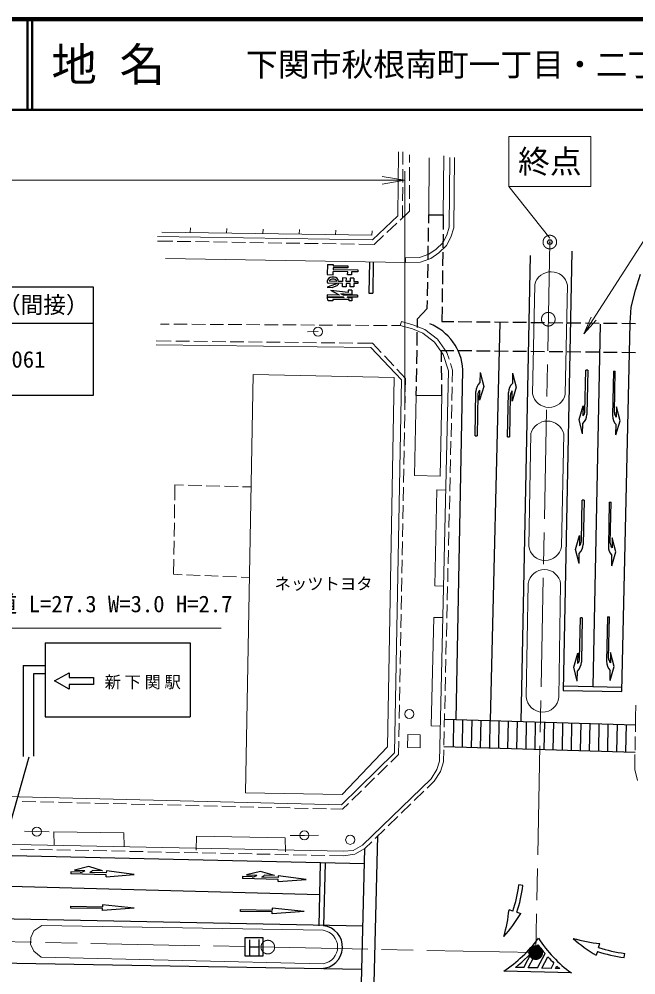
# Model space of a CAD drawing. Units: millimetres at full size, sheet at 1:1000; details may follow other scales. Extents: x 40000 to 680000, y 20000 to 380000.
# Drawn here: x 366815 to 434717, y 274723 to 380000 of the extents above; entities that cross this region are included whole.
import ezdxf
from ezdxf.enums import TextEntityAlignment as Align

# ---------------------------------------------------------------- set-up
doc = ezdxf.new("R2010")
doc.units = ezdxf.units.MM
doc.header["$LTSCALE"] = 1000
doc.header["$PDMODE"] = 32
doc.header["$PDSIZE"] = 500
doc.linetypes.add('CHAIN', pattern=[18.5, 12, -1.5, 3.5, -1.5])
for name, color, linetype, lineweight in [('M-BMK', 2, 'CHAIN', 13), ('M-BMK-SRVR', 3, 'Continuous', 25), ('M-STR-HTXT', 7, 'Continuous', 13), ('M-STR-STR3', 7, 'Continuous', 25), ('M-STR-STRC', 7, 'Continuous', 25), ('M-TTL', 2, 'Continuous', 140), ('M-TTL-LINE', 7, 'Continuous', 50), ('M-WORK', 1, 'Continuous', 13)]:
    doc.layers.add(name, color=color, linetype=linetype, lineweight=lineweight)
doc.layers.add('M-OTRS', color=6, linetype='Continuous')
doc.layers.add('M-TTL-TXT', color=7, linetype='Continuous')
doc.styles.add('ＭＳ ゴシック', font='')
doc.styles.get('ＭＳ ゴシック').set_extended_font_data('MS Gothic')

# ---------------------------------------------------------------- blocks, each defined once
blk = doc.blocks.new('open_arrow')
at = {"color": 0, "linetype": 'Continuous', "lineweight": -2}
blk.add_lwpolyline([(7.5, 1.25), (0, 0), (7.5, -1.25)], dxfattribs=at)

msp = doc.modelspace()

# ---------------------------------------------------------------- linework, layer by layer
at = {"layer": 'M-BMK'}
msp.add_lwpolyline([(425246, 355442), (423691, 277171), (299768, 279741)], dxfattribs=at)
for centre, radius in [((425246, 355442), 750), ((425077, 346943), 750), ((394198, 277782), 750), ((423691, 277171), 750), ((423691, 277171), 750), ((423691, 277171), 650), ((423691, 277171), 650), ((423691, 277171), 550), ((423691, 277171), 550), ((423691, 277171), 450), ((423691, 277171), 450), ((423691, 277171), 350), ((423691, 277171), 350), ((423691, 277171), 250), ((423691, 277171), 250), ((423691, 277171), 150), ((423691, 277171), 150), ((423691, 277171), 50)]:
    msp.add_circle(centre, radius, dxfattribs=at)
at = {"layer": 'M-BMK-SRVR'}
for p, q in [((356971, 350524), (374971, 350524)), ((374971, 350524), (374971, 346524)), ((356971, 346524), (374971, 346524)), ((374971, 346524), (374971, 338524)), ((374971, 338524), (356971, 338524))]:
    msp.add_line(p, q, dxfattribs=at)
at = {"layer": 'M-OTRS'}
msp.add_point((425246, 355442), dxfattribs=at)
at = {"layer": 'M-STR-HTXT'}
for p, q in [((409295, 336955), (409295, 363251)), ((227062, 362251), (409295, 362251)), ((425254, 355867), (420746, 361564))]:
    msp.add_line(p, q, dxfattribs=at)
msp.add_lwpolyline([(420746, 361564), (429746, 361564), (429746, 367064), (420746, 367064)], close=True, dxfattribs=at)
for points in [[(428976, 345322), (441000, 364000), (473000, 364000)], [(349186, 291286), (359075, 312905), (389075, 312905)]]:
    msp.add_lwpolyline(points, dxfattribs=at)
at = {"layer": 'M-STR-STR3'}
for p, q in [((411907, 357517), (411923, 358428)), ((411923, 358428), (413515, 358446)), ((413515, 358446), (413493, 356822)), ((411874, 355518), (411899, 357017)), ((413486, 356322), (413466, 354822)), ((411841, 353518), (411866, 355018)), ((413459, 354322), (413438, 352822)), ((411808, 351518), (411833, 353018)), ((413431, 352322), (413411, 350822)), ((411775, 349518), (411800, 351018)), ((413404, 350322), (413383, 348822)), ((411752, 348108), (411767, 349018)), ((410680, 347003), (411752, 348108)), ((413376, 348322), (413354, 346697)), ((410663, 346031), (410680, 347003)), ((413354, 346697), (414665, 346684)), ((415165, 346679), (416665, 346664)), ((417165, 346659), (418665, 346644)), ((419165, 346639), (420665, 346624)), ((421165, 346618), (422665, 346603)), ((423165, 346598), (424665, 346583)), ((425165, 346578), (426664, 346563)), ((427164, 346558), (428664, 346543)), ((429164, 346538), (430664, 346522)), ((431164, 346517), (432664, 346502)), ((433164, 346497), (434664, 346482)), ((410629, 344031), (410655, 345531)), ((410594, 342031), (410620, 343531)), ((413324, 343514), (414662, 343501)), ((413332, 342257), (413324, 343514)), ((415162, 343495), (416662, 343480)), ((417162, 343474), (418662, 343459)), ((419162, 343454), (420662, 343438)), ((421162, 343433), (422662, 343417)), ((423162, 343412), (424662, 343396)), ((425162, 343391), (426662, 343376)), ((427161, 343370), (428661, 343355)), ((429161, 343350), (430661, 343334)), ((431161, 343329), (432661, 343313)), ((433161, 343308), (434661, 343292)), ((410560, 340031), (410586, 341531)), ((413345, 340257), (413335, 341757)), ((410534, 338559), (410551, 339532)), ((413357, 338500), (413349, 339757)), ((413357, 338500), (410534, 338559))]:
    msp.add_line(p, q, dxfattribs=at)
at = {"layer": 'M-STR-STRC'}
for p, q in [((422076, 302645), (423111, 353965)), ((427649, 354458), (426730, 306054)), ((405375, 353272), (405333, 349821)), ((405812, 353265), (405770, 349814)), ((434662, 350150), (435233, 351924)), ((401661, 350805), (400727, 350459)), ((400735, 351124), (400734, 351019)), ((402412, 350893), (400838, 350912)), ((401785, 351111), (400945, 351121)), ((401508, 351359), (401228, 351363)), ((401511, 351569), (401231, 351573)), ((401779, 350625), (401311, 350452)), ((402415, 351103), (401995, 351108)), ((400717, 349619), (400714, 349409)), ((402082, 349602), (400717, 349619)), ((400727, 350459), (401311, 350452)), ((402082, 349602), (401143, 350104)), ((403030, 349871), (401143, 350104)), ((403016, 349661), (402238, 349757)), ((402538, 349597), (402238, 349757)), ((402726, 349594), (402538, 349597)), ((404077, 349578), (402726, 349594)), ((403447, 349655), (403016, 349661)), ((403033, 350151), (403030, 349871)), ((403453, 350145), (403033, 350151)), ((403453, 350145), (403447, 349655)), ((405333, 349821), (405770, 349814)), ((434210, 348257), (434662, 350150)), ((402618, 349316), (400713, 349339)), ((400849, 348987), (400713, 349339)), ((402484, 349387), (400714, 349409)), ((401339, 348981), (400849, 348987)), ((401341, 349121), (401339, 348981)), ((403161, 349099), (401341, 349121)), ((402618, 349316), (402484, 349387)), ((403074, 349310), (402940, 349382)), ((403443, 349305), (403074, 349310)), ((403159, 348959), (403161, 349099)), ((403439, 348956), (403159, 348959)), ((403443, 349305), (403439, 348956)), ((434076, 346501), (434210, 348257)), ((419751, 346596), (418683, 302742)), ((430019, 306483), (430824, 346381)), ((433167, 305932), (434076, 346501)), ((414929, 302849), (415678, 341383)), ((429109, 336791), (429200, 341330)), ((429410, 341326), (429200, 341330)), ((429410, 341326), (429312, 336447)), ((432242, 341217), (432144, 336338)), ((432242, 341217), (432452, 341213)), ((432360, 336673), (432452, 341213)), ((417575, 341090), (417553, 339970)), ((421149, 340998), (421127, 339878)), ((417019, 334099), (417114, 338978)), ((417317, 338634), (417229, 334095)), ((420593, 334007), (420688, 338887)), ((420891, 338543), (420803, 334003)), ((428849, 334336), (428872, 335456)), ((432521, 334210), (432543, 335330)), ((417019, 334099), (417229, 334095)), ((420593, 334007), (420803, 334003)), ((428726, 322488), (428817, 327027)), ((429027, 327023), (428817, 327027)), ((429027, 327023), (428929, 322143)), ((431784, 326803), (431686, 321924)), ((431784, 326803), (431994, 326799)), ((431902, 322260), (431994, 326799)), ((428466, 320032), (428489, 321152)), ((432063, 319796), (432085, 320916)), ((428519, 309521), (428610, 314061)), ((428820, 314056), (428610, 314061)), ((428820, 314056), (428722, 309177)), ((431592, 314155), (431493, 309276)), ((431592, 314155), (431802, 314151)), ((431710, 309612), (431802, 314151)), ((369695, 311308), (385647, 311308)), ((369695, 311308), (369695, 303143)), ((385647, 311308), (385647, 303143)), ((367256, 308811), (369695, 308811)), ((367256, 308811), (367256, 298767)), ((368436, 307921), (369695, 307921)), ((368436, 298808), (368436, 307921)), ((370706, 307096), (372319, 308010)), ((372319, 308010), (372319, 307473)), ((372319, 307473), (375007, 307473)), ((375007, 307473), (375007, 306720)), ((428259, 307066), (428282, 308186)), ((431870, 307148), (431893, 308268)), ((372319, 306183), (370706, 307096)), ((372319, 306720), (372319, 306183)), ((375007, 306720), (372319, 306720)), ((426740, 306545), (433177, 306423)), ((426730, 306054), (433167, 305932)), ((369695, 303143), (385647, 303143)), ((413644, 302886), (434677, 302284)), ((414630, 299832), (414684, 302856)), ((415629, 299803), (415684, 302828)), ((416629, 299775), (416684, 302799)), ((417629, 299746), (417683, 302771)), ((418628, 299717), (418683, 302742)), ((419628, 299689), (419683, 302713)), ((420628, 299660), (420682, 302685)), ((421627, 299632), (421682, 302656)), ((422627, 299603), (422682, 302627)), ((423626, 299574), (423681, 302599)), ((424626, 299546), (424681, 302570)), ((425626, 299517), (425681, 302542)), ((426625, 299489), (426680, 302513)), ((427625, 299460), (427680, 302484)), ((428625, 299431), (428679, 302456)), ((429624, 299403), (429679, 302427)), ((430624, 299374), (430679, 302399)), ((431624, 299346), (431678, 302370)), ((432623, 299317), (432678, 302341)), ((433623, 299288), (433678, 302313)), ((413589, 299862), (434623, 299260)), ((365419, 289890), (367923, 298726)), ((405737, 267592), (406302, 290031)), ((404837, 286957), (327074, 288704)), ((404350, 267617), (404880, 288654)), ((399973, 287017), (399797, 280136)), ((400491, 287011), (400334, 280130)), ((399884, 283536), (328798, 285488)), ((372496, 286073), (372490, 285863)), ((376409, 285749), (372490, 285863)), ((373536, 286043), (372496, 286073)), ((376415, 285959), (374613, 286011)), ((376001, 286181), (374881, 286214)), ((376402, 285539), (376409, 285749)), ((376421, 286169), (376415, 285959)), ((391424, 285554), (391418, 285344)), ((395336, 285229), (391418, 285344)), ((392463, 285523), (391424, 285554)), ((395342, 285439), (393541, 285492)), ((394928, 285661), (393809, 285694)), ((395348, 285649), (395342, 285439)), ((395330, 285019), (395336, 285229)), ((422279, 284581), (421832, 284636)), ((376003, 282445), (375999, 282235)), ((379497, 282069), (376003, 282445)), ((404664, 280086), (329041, 281594)), ((379497, 282069), (375992, 281815)), ((375992, 281815), (375995, 282025)), ((398179, 281696), (394674, 281443)), ((394674, 281443), (394678, 281653)), ((394685, 282073), (394681, 281863)), ((398179, 281696), (394685, 282073)), ((421180, 281755), (420751, 281891)), ((421609, 281620), (422038, 281484)), ((393673, 278821), (391673, 278814)), ((391673, 278814), (391679, 276814)), ((392219, 276901), (392214, 278600)), ((393205, 278615), (393211, 276910)), ((393679, 276821), (393673, 278821)), ((430612, 277740), (430748, 278169)), ((392216, 277816), (393208, 277819)), ((422366, 275524), (423269, 277214)), ((422869, 275510), (424112, 277837)), ((423875, 275483), (424720, 277065)), ((430477, 277311), (430341, 276882)), ((433437, 276640), (433493, 277087)), ((328972, 276665), (404545, 275371)), ((391679, 276814), (393679, 276821)), ((424378, 275469), (425036, 276702)), ((425384, 275442), (425690, 276016)), ((427613, 274931), (420164, 275133)), ((422366, 275524), (421469, 275548)), ((423875, 275483), (422869, 275510)), ((425384, 275442), (424378, 275469)), ((425886, 275428), (426028, 275693)), ((426334, 275416), (425886, 275428))]:
    msp.add_line(p, q, dxfattribs=at)
for points in [[(400758, 352979), (400744, 351859), (401374, 351851), (401378, 352201)], [(400758, 352979), (401388, 352971), (401386, 352831)], [(401386, 352831), (402996, 352811), (402993, 352601), (401384, 352621)], [(404108, 352168), (403408, 352176), (403404, 351826), (402984, 351831), (402988, 352181), (401378, 352201)], [(401384, 352621), (401381, 352411), (404111, 352378), (404108, 352168)], [(403248, 350498), (403252, 350883), (402832, 350888), (402828, 350503), (402408, 350508), (402412, 350893)], [(403680, 351473), (403260, 351478), (403255, 351093), (402835, 351098), (402840, 351483), (402420, 351488), (402415, 351103)], [(403680, 351473), (403675, 351088), (404095, 351083), (404092, 350873), (403672, 350878), (403668, 350493), (403248, 350498)], [(404077, 349578), (404074, 349368), (402940, 349382)], [(417575, 341090), (417965, 339542), (417515, 338010), (417537, 339130)], [(421149, 340998), (421539, 339450), (421089, 337919), (421111, 339038)], [(428849, 334336), (428460, 335884), (428911, 337415), (428888, 336295)], [(432521, 334210), (432972, 335741), (432583, 337289), (432560, 336169)], [(428466, 320032), (428077, 321581), (428528, 323112), (428506, 321992)], [(432063, 319796), (432514, 321328), (432125, 322876), (432102, 321756)], [(428259, 307066), (427870, 308614), (428321, 310146), (428298, 309026)], [(431870, 307148), (432321, 308679), (431933, 310228), (431910, 309108)], [(376001, 286181), (374474, 286646), (372922, 286271), (374042, 286238)], [(376402, 285539), (379490, 285764), (376421, 286169)], [(394928, 285661), (393401, 286126), (391850, 285751), (392969, 285719)], [(395330, 285019), (398418, 285244), (395348, 285649)], [(375995, 282025), (372496, 282087), (372500, 282297), (375999, 282235)], [(394678, 281653), (391178, 281715), (391182, 281925), (394681, 281863)]]:
    msp.add_lwpolyline(points, dxfattribs=at)
for centre, radius, start, end in [((400839, 351017), 105, 179.29953, 269.29953), ((401223, 351083), 490, 89.15319, 175.20367), ((401279, 351016), 350, 98.3781, 162.59281), ((401449, 351014), 350, 16.00625, 80.22096), ((401506, 351079), 490, 3.39538, 89.44586), ((401601, 351007), 211, 286.49793, 329.64259), ((401548, 351026), 463, 299.99463, 343.97836), ((409795, 340993), 5896, 3.79321, 67.77377), ((418514, 338951), 1400, 133.31434, 178.88735), ((418017, 338621), 700, 133.31434, 178.88736), ((422087, 338860), 1400, 133.31434, 178.88735), ((421591, 338529), 700, 133.31434, 178.88736), ((427912, 336475), 1400, 313.27252, 358.84553), ((428409, 336805), 700, 313.27252, 358.84553), ((433543, 336309), 1400, 178.8455, 224.41851), ((433060, 336659), 700, 178.84549, 224.41851), ((428026, 322502), 700, 313.27252, 358.84553), ((432602, 322246), 700, 178.84549, 224.41851), ((427529, 322172), 1400, 313.27252, 358.84553), ((433085, 321896), 1400, 178.8455, 224.41851), ((427819, 309536), 700, 313.27252, 358.84553), ((432410, 309598), 700, 178.84549, 224.41851), ((427322, 309205), 1400, 313.27252, 358.84553), ((432893, 309248), 1400, 178.8455, 224.41851), ((373556, 286743), 700, 268.32576, 313.89877), ((373911, 287223), 1400, 268.32577, 268.32579), ((373911, 287223), 1400, 300.11411, 313.89877), ((392484, 286223), 700, 268.32576, 313.89877), ((392838, 286703), 1400, 268.32577, 268.32579), ((392838, 286703), 1400, 300.11411, 313.89877), ((406948, 286494), 15000, 341.58634, 352.88781), ((407389, 286394), 15000, 341.4426, 353.05751), ((405817, 283296), 15000, 343.17145, 354.62475), ((409094, 289064), 15000, 317.62162, 329.64977), ((400067, 277793), 2353, 270.7383, 83.46823), ((411924, 287667), 15000, 303.32446, 323.55432), ((411908, 287685), 15450, 308.22951, 321.32659), ((436538, 287017), 15450, 215.56657, 220.10066), ((436523, 286998), 15000, 213.33169, 233.55845), ((437924, 289824), 15000, 227.60332, 239.63147), ((432158, 293103), 15000, 253.15315, 264.60645), ((435255, 291530), 15000, 251.42431, 263.03921), ((435355, 291971), 15000, 251.56804, 262.86951), ((436538, 287017), 15450, 221.88693, 225.40162), ((436538, 287017), 15450, 227.13443, 228.66365)]:
    msp.add_arc(centre, radius, start, end, dxfattribs=at)
at = {"layer": 'M-TTL'}
msp.add_line((680000, 380000), (40000, 380000), dxfattribs=at)
at = {"layer": 'M-TTL-LINE'}
for p, q in [((367750, 380000), (367750, 370000)), ((368250, 380000), (368250, 370000)), ((40000, 370000), (680000, 370000))]:
    msp.add_line(p, q, dxfattribs=at)
at = {"layer": 'M-WORK'}
for p, q in [((408524, 358325), (408567, 365371)), ((409058, 363988), (409067, 365368)), ((409799, 364192), (409798, 365040)), ((411961, 364713), (411923, 358428)), ((413515, 358446), (413573, 364925)), ((414159, 357074), (414252, 364755)), ((414659, 356997), (414752, 364749)), ((409046, 361988), (409055, 363488)), ((409800, 362192), (409799, 363692)), ((409034, 359988), (409043, 361488)), ((409802, 360192), (409801, 361692)), ((409023, 358108), (409031, 359488)), ((409803, 358844), (409803, 359692)), ((405719, 355681), (408524, 358325)), ((408768, 357868), (409803, 358844)), ((385661, 356501), (385669, 357001)), ((389661, 356439), (389668, 356939)), ((407313, 356497), (408405, 357525)), ((413891, 356189), (414159, 357074)), ((414357, 356000), (414659, 356997)), ((382056, 356052), (405719, 355681)), ((405659, 356190), (382520, 356550)), ((393660, 356376), (393668, 356876)), ((397660, 356314), (397668, 356814)), ((401659, 356252), (401667, 356752)), ((405659, 356190), (405667, 356690)), ((405914, 355178), (406949, 356154)), ((413463, 355360), (413891, 356189)), ((413869, 355056), (414357, 356000)), ((382048, 355552), (383732, 355526)), ((384232, 355518), (385732, 355495)), ((386232, 355487), (387732, 355463)), ((388232, 355455), (389732, 355432)), ((390232, 355424), (391731, 355400)), ((392231, 355393), (393731, 355369)), ((394231, 355361), (395731, 355338)), ((396231, 355330), (397731, 355306)), ((398231, 355298), (399730, 355275)), ((400230, 355267), (401730, 355244)), ((402230, 355236), (403730, 355212)), ((404230, 355204), (405914, 355178)), ((412718, 354645), (413463, 355360)), ((413035, 354257), (413869, 355056)), ((409355, 353709), (410905, 353739)), ((410905, 353739), (411919, 354093)), ((411919, 354093), (412718, 354645)), ((412148, 353643), (413035, 354257)), ((382931, 353627), (409365, 353209)), ((409355, 353709), (409365, 353209)), ((409365, 353209), (410994, 353241)), ((410994, 353241), (412148, 353643)), ((423577, 350747), (423339, 338714)), ((427188, 350711), (426949, 338678)), ((383331, 346403), (382383, 346408)), ((385331, 346390), (383831, 346399)), ((387331, 346378), (385831, 346387)), ((389331, 346366), (387831, 346375)), ((391331, 346353), (389831, 346362)), ((408778, 346246), (408896, 346680)), ((410279, 346305), (408896, 346680)), ((393331, 346341), (391831, 346350)), ((395331, 346329), (393831, 346338)), ((397331, 346316), (395831, 346326)), ((399331, 346304), (397831, 346313)), ((399731, 345575), (398556, 345571)), ((401331, 346292), (399831, 346301)), ((403331, 346279), (401831, 346289)), ((405331, 346267), (403831, 346276)), ((407330, 346255), (405831, 346264)), ((408778, 346246), (407830, 346252)), ((410134, 345879), (408778, 346246)), ((411250, 345418), (410134, 345879)), ((411477, 345811), (410279, 346305)), ((412541, 344427), (411250, 345418)), ((412869, 344742), (411477, 345811)), ((383557, 344538), (381891, 344557)), ((385557, 344516), (384057, 344533)), ((387557, 344493), (386057, 344510)), ((389557, 344471), (388057, 344488)), ((391557, 344448), (390057, 344465)), ((393556, 344426), (392057, 344443)), ((395556, 344404), (394056, 344420)), ((397556, 344381), (396056, 344398)), ((399556, 344359), (398056, 344375)), ((401556, 344336), (400056, 344353)), ((403556, 344314), (402056, 344331)), ((405722, 344289), (404056, 344308)), ((406684, 343268), (405722, 344289)), ((413502, 343076), (412541, 344427)), ((413908, 343280), (412869, 344742)), ((405526, 343841), (381886, 344107)), ((408906, 340252), (405526, 343841)), ((414147, 342542), (413908, 343280)), ((408055, 341812), (407026, 342904)), ((414088, 341263), (413502, 343076)), ((409359, 340427), (408397, 341448)), ((413085, 298260), (414088, 341263)), ((414540, 341328), (414301, 342066)), ((414509, 340003), (414540, 341328)), ((391726, 294786), (392597, 340841)), ((392597, 340841), (408110, 340535)), ((408110, 340535), (407358, 299835)), ((408147, 299182), (408906, 340252)), ((409332, 338954), (409359, 340427)), ((414463, 338004), (414498, 339504)), ((409295, 336955), (409323, 338455)), ((410534, 338559), (410348, 329719)), ((413171, 329660), (413357, 338500)), ((414416, 336005), (414451, 337504)), ((409258, 334955), (409286, 336455)), ((414369, 334005), (414404, 335505)), ((409221, 332956), (409249, 334455)), ((423168, 334345), (422922, 321951)), ((426773, 334309), (426527, 321915)), ((414323, 332006), (414358, 333505)), ((409184, 330956), (409212, 332456)), ((414276, 330006), (414311, 331506)), ((409147, 328956), (409175, 330456)), ((410348, 329719), (413171, 329660)), ((383947, 327019), (383973, 328695)), ((383973, 328695), (384919, 328669)), ((385419, 328655), (386918, 328614)), ((387418, 328601), (388918, 328560)), ((389418, 328546), (390917, 328505)), ((391417, 328492), (392363, 328466)), ((414229, 328007), (414264, 329506)), ((409110, 326957), (409138, 328456)), ((412581, 317577), (412809, 328134)), ((412809, 328134), (413782, 328109)), ((414183, 326007), (414218, 327507)), ((383916, 325019), (383939, 326519)), ((409073, 324957), (409101, 326457)), ((414136, 324008), (414171, 325507)), ((383885, 323020), (383908, 324519)), ((409036, 322957), (409064, 324457)), ((414089, 322008), (414124, 323508)), ((383854, 321020), (383877, 322520)), ((408999, 320958), (409027, 322457)), ((414043, 320009), (414078, 321509)), ((383820, 318844), (383846, 320520)), ((408962, 318958), (408990, 320458)), ((413996, 318009), (414031, 319509)), ((384750, 318806), (383820, 318844)), ((386749, 318724), (385250, 318786)), ((388747, 318642), (387248, 318703)), ((390745, 318559), (389246, 318621)), ((392175, 318501), (391245, 318539)), ((408925, 316958), (408953, 318458)), ((413535, 317527), (412581, 317577)), ((413950, 316010), (413985, 317510)), ((422861, 317817), (422651, 305332)), ((426435, 317783), (426225, 305298)), ((408889, 314959), (408916, 316458)), ((413903, 314011), (413938, 315510)), ((408852, 312959), (408879, 314459)), ((412162, 302163), (412464, 314081)), ((412464, 314081), (413454, 314071)), ((413856, 312011), (413891, 313511)), ((408815, 310959), (408842, 312459)), ((413810, 310012), (413845, 311511)), ((408778, 308960), (408805, 310459)), ((413763, 308012), (413798, 309512)), ((408741, 306960), (408768, 308460)), ((413716, 306013), (413751, 307512)), ((408704, 304960), (408732, 306460)), ((413670, 304013), (413705, 305513)), ((408667, 302961), (408695, 304460)), ((434692, 303106), (434713, 304430)), ((413623, 302014), (413658, 303513)), ((408630, 300961), (408658, 302461)), ((413176, 302126), (412162, 302163)), ((434663, 301481), (434692, 303106)), ((409587, 299753), (409620, 301201)), ((409620, 301201), (410983, 301170)), ((410983, 301170), (410950, 299723)), ((413577, 300014), (413612, 301514)), ((408593, 298989), (408621, 300461)), ((434627, 299481), (434654, 300981)), ((402290, 293468), (408147, 299182)), ((407358, 299835), (402375, 294590)), ((407740, 298156), (408593, 298989)), ((410950, 299723), (409587, 299753)), ((413534, 298190), (413565, 299514)), ((412810, 297330), (413085, 298260)), ((413223, 297140), (413534, 298190)), ((434588, 297356), (434618, 298981)), ((406309, 296760), (407382, 297807)), ((412163, 296332), (412810, 297330)), ((412513, 296044), (413223, 297140)), ((434908, 296149), (434588, 297356)), ((404605, 289013), (412163, 296332)), ((404877, 295363), (405951, 296411)), ((411750, 295305), (412513, 296044)), ((402375, 294590), (391726, 294786)), ((403445, 293967), (404519, 295014)), ((410313, 293914), (411390, 294958)), ((368654, 293801), (367154, 293838)), ((370653, 293751), (369153, 293789)), ((372652, 293702), (371153, 293739)), ((374652, 293652), (373152, 293689)), ((376651, 293603), (375152, 293640)), ((378651, 293553), (377151, 293590)), ((380650, 293504), (379150, 293541)), ((382649, 293454), (381150, 293491)), ((384649, 293405), (383149, 293442)), ((386648, 293355), (385149, 293392)), ((388647, 293306), (387148, 293343)), ((390647, 293256), (389147, 293293)), ((392646, 293207), (391147, 293244)), ((394646, 293157), (393146, 293194)), ((396645, 293108), (395145, 293145)), ((398644, 293058), (397145, 293095)), ((400644, 293008), (399144, 293046)), ((402418, 292965), (401144, 292996)), ((402418, 292965), (403088, 293617)), ((408876, 292523), (409954, 293566)), ((407439, 291132), (408517, 292175)), ((406002, 289740), (407080, 290784)), ((402524, 288335), (326950, 289914)), ((367418, 290550), (368764, 290503)), ((368764, 290503), (370126, 290485)), ((386323, 288445), (386344, 290012)), ((386344, 290012), (396119, 289823)), ((396119, 289823), (396126, 288266)), ((398222, 290094), (396665, 290088)), ((398222, 290094), (399780, 290099)), ((368476, 288546), (366976, 288577)), ((370475, 288504), (368976, 288536)), ((372475, 288463), (370975, 288494)), ((403607, 288417), (404605, 289013)), ((403791, 288003), (404880, 288654)), ((404880, 288654), (405643, 289393)), ((374474, 288421), (372975, 288452)), ((376474, 288379), (374974, 288410)), ((378474, 288337), (376974, 288369)), ((380473, 288296), (378973, 288327)), ((382473, 288254), (380973, 288285)), ((384472, 288212), (382973, 288243)), ((386472, 288170), (384972, 288202)), ((388471, 288129), (386972, 288160)), ((390471, 288087), (388971, 288118)), ((392470, 288045), (390971, 288076)), ((394470, 288003), (392970, 288035)), ((396470, 287962), (394970, 287993)), ((398469, 287920), (396970, 287951)), ((400469, 287878), (398969, 287909)), ((402514, 287835), (400969, 287868)), ((402514, 287835), (403791, 288003)), ((402524, 288335), (403607, 288417)), ((400290, 279634), (369316, 280152)), ((400286, 275958), (369258, 276673))]:
    msp.add_line(p, q, dxfattribs=at)
for points in [[(402290, 293468), (323899, 295410), (324278, 326079)], [(378370, 288840), (378344, 290368), (370639, 290489), (370666, 289001)], [(369316, 280152), (368431, 279586), (368101, 278852), (368068, 278102), (368442, 277319), (369258, 276673)]]:
    msp.add_lwpolyline(points, dxfattribs=at)
for centre in [(399731, 345575), (409774, 303454), (368764, 290503), (398222, 290094), (403265, 289603)]:
    msp.add_circle(centre, 500, dxfattribs=at)
for centre, radius, start, end in [((425379, 350319), 1852, 12.23183, 166.61077), ((425148, 339081), 1846, 191.46537, 347.37723), ((424966, 333871), 1859, 13.61499, 165.24071), ((424727, 322178), 1819, 187.16468, 351.69102), ((424646, 317570), 1802, 6.80475, 172.09299), ((424439, 305458), 1793, 184.02752, 354.87022), ((400024, 277796), 1857, 278.12498, 81.74492)]:
    msp.add_arc(centre, radius, start, end, dxfattribs=at)

# ---------------------------------------------------------------- block references
at = {"layer": 'M-STR-HTXT'}
for p, xscale, yscale, rotation in [((409295, 362251), 333, 333, 180), ((428976, 345322), 267, 267, 57.2)]:
    msp.add_blockref('open_arrow', p, dxfattribs=dict(at, xscale=xscale, yscale=yscale, rotation=rotation))

# ---------------------------------------------------------------- texts
at = {"layer": 'M-BMK-SRVR', "style": 'ＭＳ ゴシック'}
for s, p in [('標高（間接）', (366971, 348524)), ('10.061', (365971, 342524))]:
    msp.add_text(s, height=1833, dxfattribs=at).set_placement(p, align=Align.MIDDLE_CENTER)
at = {"layer": 'M-STR-HTXT', "style": 'ＭＳ ゴシック'}
for s, height, p in [('終点', 2566, (425246, 364314)), ('地下道 L=27.3 W=3.0 H=2.7', 1833, (374713, 315582))]:
    msp.add_text(s, height=height, dxfattribs=at).set_placement(p, align=Align.MIDDLE_CENTER)
at = {"layer": 'M-STR-STRC', "insert": (376227, 306168), "char_height": 1320, "attachment_point": 7, "style": 'ＭＳ ゴシック'}
msp.add_mtext('\\T1.22;新下関駅', dxfattribs=at)
at = {"layer": 'M-TTL-TXT', "style": 'ＭＳ ゴシック'}
for s, height, p in [('地 名', 3666, (370380, 375000)), ('下関市秋根南町一丁目・二丁目・秋根東町・秋根本町一丁目・二丁目', 2566, (391799, 375000))]:
    msp.add_text(s, height=height, dxfattribs=at).set_placement(p, align=Align.MIDDLE_LEFT)
at = {"layer": 'M-WORK', "style": 'ＭＳ ゴシック'}
msp.add_text('ネッツトヨタ', height=1320, dxfattribs=at).set_placement((400334, 317810), align=Align.MIDDLE_CENTER)

doc.saveas('drawing.dxf')
